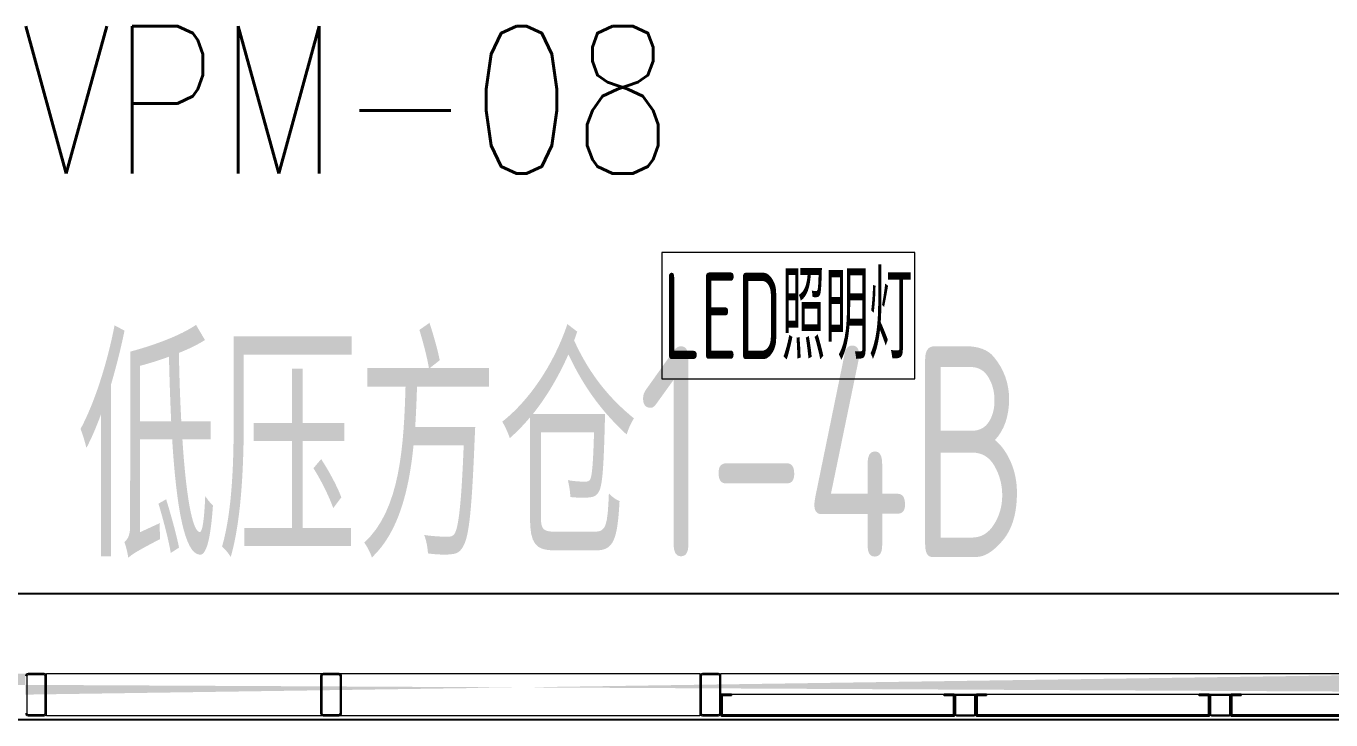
# Model space of a CAD drawing. Extents: x 758840 to 1108724, y -102573 to 143521.
# Drawn here: x 893760 to 896855, y 64583 to 66229 of the extents above; entities that cross this region are included whole.
import ezdxf
from ezdxf.enums import TextEntityAlignment as Align

# ---------------------------------------------------------------- set-up
doc = ezdxf.new("R2010")
doc.units = 0
doc.header["$LTSCALE"] = 1000
doc.header["$MEASUREMENT"] = 0
for name, color, linetype in [('01-房间正式编号', 1, 'Continuous'), ('01装修-房间名称', 7, 'Continuous'), ('02电气-设备', 255, 'Continuous'), ('02电气-设备基础', 252, 'Continuous'), ('hdt-101供电设计', 6, 'Continuous')]:
    doc.layers.add(name, color=color, linetype=linetype)
doc.layers.add('细实线', color=3, linetype='Continuous', lineweight=5)
doc.styles.add('Huarun_ziti', font='gbenor.shx', dxfattribs={"width": 0.7, "bigfont": 'gbcbig.shx'})
doc.styles.add('平面图B$0$HZ', font='romans.shx', dxfattribs={"width": 0.8, "bigfont": 'gbcbig.shx'})
doc.styles.add('设计说明', font='tssdeng.shx', dxfattribs={"width": 0.7, "bigfont": 'tssdchn.shx'})

# ---------------------------------------------------------------- blocks, each defined once
blk = doc.blocks.new('BD4-PAL0101-LVPM-08')
at = {"ltscale": 5}
h = blk.add_hatch(dxfattribs=at)
h.set_pattern_fill('隔热材料01', color=8, scale=80, angle=45)
h.set_pattern_definition([(315, (-6392441.697, 4851932.684), (28.28427125, 28.28427125), [4.0142, -35.9858]), (315, (-6392462.887, 4851911.494), (28.28427125, 28.28427125), [4.0142, -35.9858]), (135, (-6392429.262, 4851906.733), (-28.28427125, -28.28427125), [4.0142, -35.9858]), (135, (-6392436.936, 4851899.06), (-28.28427125, -28.28427125), [4.0142, -35.9858]), (225, (-6392414.405, 4851912.5), (28.28427125, -28.28427125), [40.0194, 0.0194]), (180, (-6392423.72, 4851906.023), (-28.2842, 28.2842), [3.4144, -53.1542]), (161.56505, (-6392398.85, 4851934.308), (-28.284169758, 28.28429741), [2.244, -87.1988]), (161.56505, (-6392427.134, 4851906.023), (-28.284169758, 28.28429741), [2.244, -87.1988]), (198.43495, (-6392391.177, 4851935.727), (-28.28429741, 28.28416976), [4.488, -84.9548]), (198.43495, (-6392419.46, 4851907.443), (-28.28429741, 28.28416976), [4.488, -84.9548]), (108.43495, (-6392403.817, 4851937.856), (-28.28429741, 28.284169758), [21.3712, -68.0716]), (108.43495, (-6392432.101, 4851909.571), (-28.28429741, 28.284169758), [21.3712, -68.0716]), (161.56505, (-6392413.413, 4851960.969), (-28.284169758, 28.28429741), [2.244, -87.1988]), (161.56505, (-6392441.697, 4851932.684), (-28.284169758, 28.28429741), [2.244, -87.1988]), (180, (-6392443.826, 4851933.394), (-28.2842, 28.2842), [3.4144, -53.1542]), (198.43495, (-6392418.956, 4851961.678), (-28.28429741, 28.28416976), [4.488, -84.9548]), (198.43495, (-6392447.24, 4851933.394), (-28.28429741, 28.28416976), [4.488, -84.9548]), (90, (-6392463.597, 4851913.623), (-28.2842, 28.2842), [3.4144, -53.1542]), (108.43495, (-6392434.603, 4851939.779), (-28.28429741, 28.284169758), [2.244, -87.1988]), (108.43495, (-6392462.887, 4851911.494), (-28.28429741, 28.284169758), [2.244, -87.1988]), (71.56505, (-6392435.313, 4851945.322), (-28.28416976, 28.28429741), [4.488, -84.9548]), (71.56505, (-6392463.597, 4851917.038), (-28.28416976, 28.28429741), [4.488, -84.9548]), (161.56505, (-6392411.49, 4851930.182), (-28.284169758, 28.28429741), [21.3712, -68.0716]), (161.56505, (-6392439.774, 4851901.898), (-28.284169758, 28.28429741), [21.3712, -68.0716]), (90, (-6392436.226, 4851893.516), (-28.2842, 28.2842), [3.4144, -53.1542]), (108.43495, (-6392407.942, 4851925.215), (-28.28429741, 28.284169758), [2.244, -87.1988]), (108.43495, (-6392436.226, 4851896.93), (-28.28429741, 28.284169758), [2.244, -87.1988]), (71.56505, (-6392409.36, 4851917.543), (-28.28416976, 28.28429741), [4.488, -84.9548]), (71.56505, (-6392437.646, 4851889.26), (-28.28416976, 28.28429741), [4.488, -84.9548])])
edge = h.paths.add_edge_path()
edge.add_line((1945353.1, 707183.1), (1945353.1, 707233.1))
edge.add_line((1945343.1, 707233.1), (1945343.1, 707183.1))
edge.add_line((1945123.1, 707183.1), (1944307.1, 707183.1))
edge.add_line((1944307.1, 707233.1), (1945123.1, 707233.1))
edge.add_line((1944207.1, 707183.1), (1942443.1, 707183.1))
edge.add_line((1942443.1, 707233.1), (1944207.1, 707233.1))
edge.add_line((1940793.1, 707183.1), (1935597.1, 707183.1))
edge.add_line((1935597.1, 707233.1), (1940793.1, 707233.1))
edge.add_line((1935497.1, 707183.1), (1931947.1, 707183.1))
edge.add_line((1931947.1, 707233.1), (1935497.1, 707233.1))
edge = h.paths.add_edge_path(flags=17)
edge.add_line((1935597.1, 707183.1), (1935597.1, 707233.1))
edge.add_line((1935497.1, 707233.1), (1935497.1, 707183.1))
edge.add_line((1940793.1, 707233.1), (1940793.1, 707183.1))
edge.add_line((1942443.1, 707183.1), (1942443.1, 707233.1))
edge.add_line((1945123.1, 707233.1), (1945123.1, 707183.1))
edge.add_line((1931947.1, 707183.1), (1931947.1, 707233.1))
at = {"lineweight": 15}
for p, q in [((1940843.1, 707133.1), (1940843.1, 707233.1)), ((1940843.1, 707233.1), (1942393.1, 707233.1)), ((1942393.1, 707233.1), (1942393.1, 707133.1)), ((1942443.1, 707183.1), (1942443.1, 707233.1)), ((1942443.1, 707233.1), (1944207.1, 707233.1)), ((1944207.1, 707183.1), (1942443.1, 707183.1)), ((1942393.1, 707133.1), (1940843.1, 707133.1))]:
    blk.add_line(p, q, dxfattribs=at)
at = {"linetype": 'Continuous', "lineweight": 25}
for p, q in [((1942443.1, 707135.3), (1942443.1, 707180.9)), ((1942443.1, 707180.9), (1942443.1, 707135.3)), ((1942445.1, 707180.9), (1942445.1, 707135.3)), ((1942468.1, 707183.1), (1942445.3, 707183.1)), ((1942468.1, 707181.1), (1942445.3, 707181.1)), ((1942468.1, 707181.1), (1942468.1, 707183.1)), ((1942995.5, 707183.1), (1942972.7, 707183.1)), ((1942972.7, 707181.1), (1942972.7, 707183.1)), ((1942995.5, 707181.1), (1942972.7, 707181.1)), ((1942995.7, 707135.3), (1942995.7, 707180.9)), ((1942997.7, 707135.3), (1942997.7, 707180.9)), ((1943047.7, 707135.3), (1943047.7, 707180.9)), ((1943047.7, 707180.9), (1943047.7, 707135.3)), ((1943049.7, 707180.9), (1943049.7, 707135.3)), ((1943072.7, 707183.1), (1943049.9, 707183.1)), ((1943072.7, 707181.1), (1943049.9, 707181.1)), ((1943072.7, 707181.1), (1943072.7, 707183.1)), ((1943600.2, 707183.1), (1943577.4, 707183.1)), ((1943577.4, 707181.1), (1943577.4, 707183.1)), ((1943600.2, 707181.1), (1943577.4, 707181.1)), ((1943600.4, 707135.3), (1943600.4, 707180.9)), ((1943602.4, 707135.3), (1943602.4, 707180.9)), ((1943652.4, 707135.3), (1943652.4, 707180.9)), ((1943652.4, 707180.9), (1943652.4, 707135.3)), ((1943654.4, 707180.9), (1943654.4, 707135.3)), ((1943677.4, 707183.1), (1943654.6, 707183.1)), ((1943677.4, 707181.1), (1943654.6, 707181.1)), ((1943677.4, 707181.1), (1943677.4, 707183.1)), ((1942445.3, 707135.1), (1942995.5, 707135.1)), ((1942445.3, 707133.1), (1942995.5, 707133.1)), ((1943049.9, 707135.1), (1943600.2, 707135.1)), ((1943049.9, 707133.1), (1943600.2, 707133.1)), ((1943654.6, 707135.1), (1944204.9, 707135.1)), ((1943654.6, 707133.1), (1944204.9, 707133.1))]:
    blk.add_line(p, q, dxfattribs=at)
for centre, radius, start, end in [((1942445.3, 707180.9), 2.2, 90, 180), ((1942445.3, 707180.9), 0.2, 90, 180), ((1942995.5, 707180.9), 2.2, 0, 90), ((1942995.5, 707180.9), 0.2, 0, 90), ((1943049.9, 707180.9), 2.2, 90, 180), ((1943049.9, 707180.9), 0.2, 90, 180), ((1943600.2, 707180.9), 2.2, 0, 90), ((1943600.2, 707180.9), 0.2, 0, 90), ((1943654.6, 707180.9), 2.2, 90, 180), ((1943654.6, 707180.9), 0.2, 90, 180), ((1942445.3, 707135.3), 2.2, 180, 270), ((1942445.3, 707135.3), 0.2, 180, 270), ((1942995.5, 707135.3), 2.2, 270, 0), ((1942995.5, 707135.3), 0.2, 270, 0), ((1943049.9, 707135.3), 2.2, 180, 270), ((1943049.9, 707135.3), 0.2, 180, 270), ((1943600.2, 707135.3), 2.2, 270, 0), ((1943600.2, 707135.3), 0.2, 270, 0), ((1943654.6, 707135.3), 2.2, 180, 270), ((1943654.6, 707135.3), 0.2, 180, 270)]:
    blk.add_arc(centre, radius, start, end, dxfattribs=at)
at = {"layer": 'hdt-101供电设计', "lineweight": 15}
for p, q in [((1942903.1, 708232.6), (1942303.1, 708232.6)), ((1942303.1, 708232.6), (1942303.1, 707932.6)), ((1942903.1, 707932.6), (1942903.1, 708232.6)), ((1942303.1, 707932.6), (1942903.1, 707932.6))]:
    blk.add_line(p, q, dxfattribs=at)
at = {"layer": '细实线', "lineweight": 15}
for p, q in [((1940837.1, 707233.1), (1940799.1, 707233.1)), ((1941537.1, 707233.1), (1941499.1, 707233.1)), ((1942437.1, 707233.1), (1942399.1, 707233.1)), ((1940796.1, 707227.1), (1940796.1, 707139.1)), ((1940837.1, 707230.1), (1940799.1, 707230.1)), ((1940840.1, 707139.1), (1940840.1, 707227.1)), ((1940843.1, 707139.1), (1940843.1, 707227.1)), ((1941493.1, 707227.1), (1941493.1, 707139.1)), ((1941496.1, 707227.1), (1941496.1, 707139.1)), ((1941537.1, 707230.1), (1941499.1, 707230.1)), ((1941540.1, 707139.1), (1941540.1, 707227.1)), ((1941543.1, 707139.1), (1941543.1, 707227.1)), ((1942393.1, 707227.1), (1942393.1, 707139.1)), ((1942396.1, 707227.1), (1942396.1, 707139.1)), ((1942437.1, 707230.1), (1942399.1, 707230.1)), ((1942440.1, 707139.1), (1942440.1, 707227.1)), ((1942443.1, 707139.1), (1942443.1, 707227.1)), ((1942997.7, 707179.1), (1942997.7, 707137.1)), ((1942999.7, 707179.1), (1942999.7, 707137.1)), ((1943043.7, 707183.1), (1943001.7, 707183.1)), ((1943043.7, 707181.1), (1943001.7, 707181.1)), ((1943045.7, 707137.1), (1943045.7, 707179.1)), ((1943047.7, 707137.1), (1943047.7, 707179.1)), ((1943602.4, 707179.1), (1943602.4, 707137.1)), ((1943604.4, 707179.1), (1943604.4, 707137.1)), ((1943648.4, 707183.1), (1943606.4, 707183.1)), ((1943648.4, 707181.1), (1943606.4, 707181.1)), ((1943650.4, 707137.1), (1943650.4, 707179.1)), ((1943652.4, 707137.1), (1943652.4, 707179.1)), ((1940799.1, 707136.1), (1940837.1, 707136.1)), ((1940799.1, 707133.1), (1940837.1, 707133.1)), ((1941499.1, 707136.1), (1941537.1, 707136.1)), ((1941499.1, 707133.1), (1941537.1, 707133.1)), ((1942399.1, 707136.1), (1942437.1, 707136.1)), ((1942399.1, 707133.1), (1942437.1, 707133.1)), ((1943001.7, 707135.1), (1943043.7, 707135.1)), ((1943001.7, 707133.1), (1943043.7, 707133.1)), ((1943606.4, 707135.1), (1943648.4, 707135.1)), ((1943606.4, 707133.1), (1943648.4, 707133.1))]:
    blk.add_line(p, q, dxfattribs=at)
for centre, radius, start, end in [((1940799.1, 707227.1), 6, 90, 180), ((1940837.1, 707227.1), 6, 0, 90), ((1941499.1, 707227.1), 6, 90, 180), ((1941537.1, 707227.1), 6, 0, 90), ((1942399.1, 707227.1), 6, 90, 180), ((1942437.1, 707227.1), 6, 0, 90), ((1940799.1, 707227.1), 3, 90, 180), ((1940837.1, 707227.1), 3, 0, 90), ((1941499.1, 707227.1), 3, 90, 180), ((1941537.1, 707227.1), 3, 0, 90), ((1942399.1, 707227.1), 3, 90, 180), ((1942437.1, 707227.1), 3, 0, 90), ((1943001.7, 707179.1), 4, 90, 180), ((1943001.7, 707179.1), 2, 90, 180), ((1943043.7, 707179.1), 4, 0, 90), ((1943043.7, 707179.1), 2, 0, 90), ((1943606.4, 707179.1), 4, 90, 180), ((1943606.4, 707179.1), 2, 90, 180), ((1943648.4, 707179.1), 4, 0, 90), ((1943648.4, 707179.1), 2, 0, 90), ((1940799.1, 707139.1), 6, 180, 270), ((1940799.1, 707139.1), 3, 180, 270), ((1940837.1, 707139.1), 6, 270, 0), ((1940837.1, 707139.1), 3, 270, 0), ((1941499.1, 707139.1), 6, 180, 270), ((1941499.1, 707139.1), 3, 180, 270), ((1941537.1, 707139.1), 6, 270, 0), ((1941537.1, 707139.1), 3, 270, 0), ((1942399.1, 707139.1), 6, 180, 270), ((1942399.1, 707139.1), 3, 180, 270), ((1942437.1, 707139.1), 6, 270, 0), ((1942437.1, 707139.1), 3, 270, 0), ((1943001.7, 707137.1), 4, 180, 270), ((1943001.7, 707137.1), 2, 180, 270), ((1943043.7, 707137.1), 2, 270, 0), ((1943043.7, 707137.1), 4, 270, 0), ((1943606.4, 707137.1), 4, 180, 270), ((1943606.4, 707137.1), 2, 180, 270), ((1943648.4, 707137.1), 2, 270, 0), ((1943648.4, 707137.1), 4, 270, 0)]:
    blk.add_arc(centre, radius, start, end, dxfattribs=at)
at = {"layer": 'hdt-101供电设计', "lineweight": 15, "style": 'Huarun_ziti', "width": 0.7}
blk.add_text('LED照明灯', height=204.8, dxfattribs=at).set_placement((1942306.3, 707979.4))

msp = doc.modelspace()

# ---------------------------------------------------------------- linework, layer by layer
at = {"layer": '02电气-设备基础'}
msp.add_lwpolyline([(901460.28, 64582.52), (847360.28, 64582.52), (847360.28, 64882.52), (901460.28, 64882.52)], close=True, dxfattribs=at)

# ---------------------------------------------------------------- block references
at = {"layer": '02电气-设备', "lineweight": -3}
msp.add_blockref('BD4-PAL0101-LVPM-08', (-1047035.03, -642540.57), dxfattribs=at)

# ---------------------------------------------------------------- texts
at = {"layer": '01-房间正式编号', "color": 1, "style": '平面图B$0$HZ', "width": 0.8}
msp.add_text('BD4-PAL0101-LVPM-08', height=350, dxfattribs=at).set_placement((892918.88, 65878.9), align=Align.CENTER)
at = {"layer": '01装修-房间名称', "style": '设计说明', "width": 0.7}
msp.add_text('低压方仓1-4B', height=500, dxfattribs=at).set_placement((893881.31, 64969.16))

doc.saveas('drawing.dxf')
